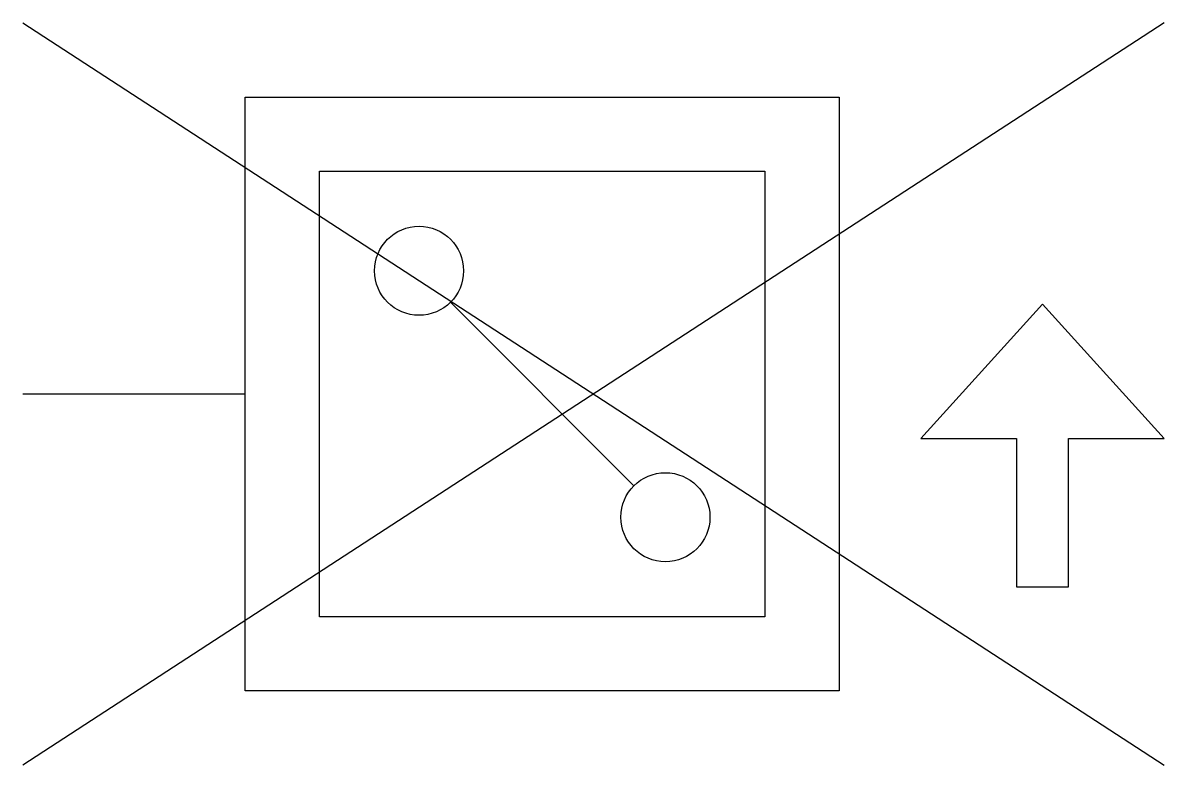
# Model space of a CAD drawing. Header units: metres. Extents: x 0 to 7.69, y -2.5 to 2.5.
import ezdxf

# ---------------------------------------------------------------- set-up
doc = ezdxf.new("R2010")
doc.units = ezdxf.units.M

msp = doc.modelspace()

# ---------------------------------------------------------------- linework, layer by layer
for p, q in [((7.6944, 2.5019), (0, -2.5019)), ((0, 2.5019), (7.6944, -2.5019)), ((2.8831, 0.6184), (4.1199, -0.6184)), ((1.5, 0), (0, 0))]:
    msp.add_line(p, q)
for points in [[(1.5, 2.0015), (5.503, 2.0015), (5.503, -2.0015), (1.5, -2.0015)], [(2, 1.5015), (5.003, 1.5015), (5.003, -1.5015), (2, -1.5015)], [(6.6993, -1.2999), (7.0498, -1.2999), (7.0498, -0.2999), (7.6944, -0.2999), (6.8745, 0.6054), (6.0547, -0.2999), (6.6993, -0.2999)]]:
    msp.add_lwpolyline(points, close=True)
for centre in [(2.671, 0.8305), (4.332, -0.8305)]:
    msp.add_circle(centre, 0.3)

doc.saveas('drawing.dxf')
